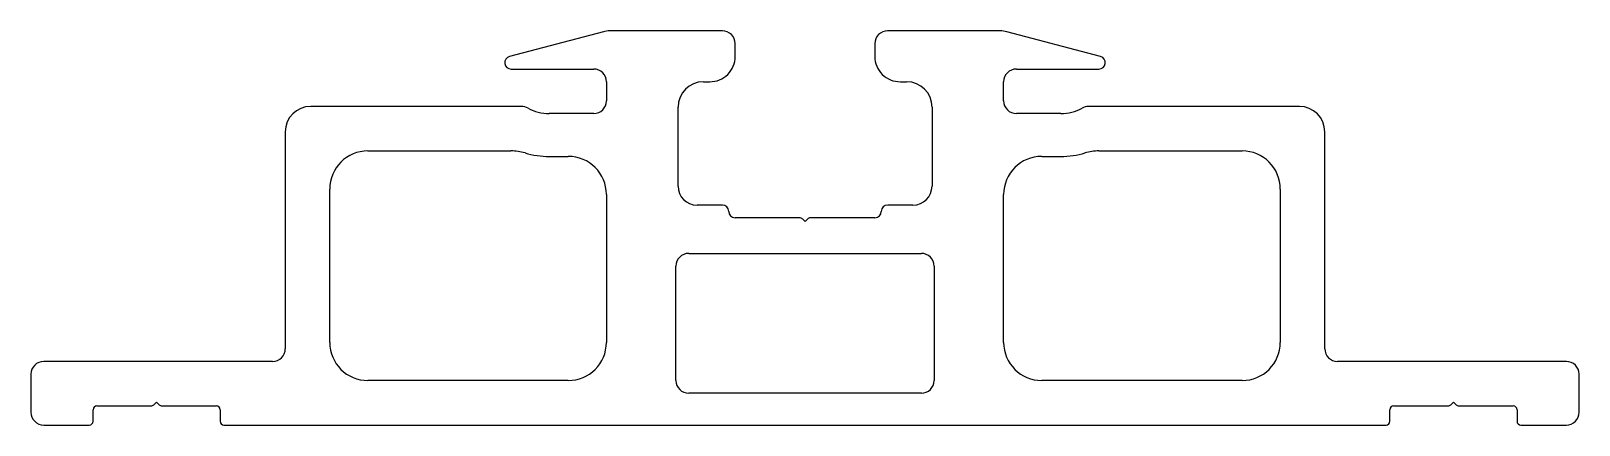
# Model space of a CAD drawing. Extents: x 2 to 124, y 3 to 34.
import ezdxf

# ---------------------------------------------------------------- set-up
doc = ezdxf.new("R2010")
doc.units = 0
doc.layers.get('0').update_dxf_attribs({"linetype": 'CONTINUOUS'})

msp = doc.modelspace()

# ---------------------------------------------------------------- linework, layer by layer
for p, q in [((47.34, 33.82), (39.95, 31.87)), ((56.7, 33.89), (47.85, 33.89)), ((57.71, 31.89), (57.71, 32.89)), ((68.69, 32.89), (68.69, 31.89)), ((78.55, 33.89), (69.7, 33.89)), ((86.45, 31.87), (79.06, 33.82)), ((40.08, 30.89), (46.58, 30.89)), ((79.82, 30.89), (86.32, 30.89)), ((47.58, 29.89), (47.58, 28.39)), ((55.21, 29.89), (55.7, 29.89)), ((70.7, 29.89), (71.19, 29.89)), ((78.82, 28.39), (78.82, 29.89)), ((40.9, 27.95), (24.32, 27.95)), ((46.58, 27.39), (43.08, 27.39)), ((53.21, 21.69), (53.21, 27.89)), ((73.19, 27.89), (73.19, 21.69)), ((83.32, 27.39), (79.82, 27.39)), ((102.08, 27.95), (85.5, 27.95)), ((22.32, 25.95), (22.32, 8.89)), ((104.08, 8.89), (104.08, 25.95)), ((28.82, 24.45), (40.07, 24.45)), ((86.32, 24.45), (97.58, 24.45)), ((43.08, 24.02), (44.58, 24.02)), ((81.82, 24.02), (83.32, 24.02)), ((25.82, 9.39), (25.82, 21.45)), ((47.58, 21.02), (47.58, 9.39)), ((78.82, 9.39), (78.82, 21.02)), ((100.58, 21.45), (100.58, 9.39)), ((56.7, 20.19), (54.71, 20.19)), ((71.69, 20.19), (69.7, 20.19)), ((62.77, 19.19), (57.7, 19.19)), ((63.2, 18.89), (62.99, 19.1)), ((63.41, 19.1), (63.2, 18.89)), ((68.7, 19.19), (63.62, 19.19)), ((54.05, 16.39), (72.35, 16.39)), ((53.05, 6.39), (53.05, 15.39)), ((73.35, 15.39), (73.35, 6.39)), ((21.32, 7.89), (3.32, 7.89)), ((123.08, 7.89), (105.08, 7.89)), ((2.32, 6.89), (2.32, 3.89)), ((44.58, 6.39), (28.82, 6.39)), ((97.58, 6.39), (81.82, 6.39)), ((124.08, 3.89), (124.08, 6.89)), ((72.35, 5.39), (54.05, 5.39)), ((7.2, 3.19), (7.2, 4.09)), ((7.5, 4.39), (11.77, 4.39)), ((11.99, 4.48), (12.2, 4.69)), ((12.2, 4.69), (12.41, 4.48)), ((12.62, 4.39), (16.9, 4.39)), ((17.2, 4.09), (17.2, 3.19)), ((109.2, 3.19), (109.2, 4.09)), ((109.5, 4.39), (113.77, 4.39)), ((113.99, 4.48), (114.2, 4.69)), ((114.2, 4.69), (114.41, 4.48)), ((114.62, 4.39), (118.9, 4.39)), ((119.2, 4.09), (119.2, 3.19)), ((3.32, 2.89), (6.9, 2.89)), ((17.5, 2.89), (108.9, 2.89)), ((119.5, 2.89), (123.08, 2.89))]:
    msp.add_line(p, q)
for centre, radius, start, end in [((47.85, 31.89), 2, 90.0117, 104.8047), ((56.71, 32.89), 1, 359.9912, 90.5451), ((69.69, 32.89), 1, 89.4549, 180.0088), ((78.55, 31.89), 2, 75.1953, 89.9883), ((40.08, 31.39), 0.5, 104.7926, 270), ((55.71, 31.89), 2, 269.7275, 0.0006), ((70.69, 31.89), 2, 179.9994, 270.2725), ((86.32, 31.39), 0.5, 270, 75.2074), ((46.58, 29.89), 1, 0, 90), ((79.82, 29.89), 1, 90, 180), ((55.21, 27.89), 2, 90, 180), ((71.19, 27.89), 2, 0, 90), ((46.58, 28.39), 1, 270, 0), ((79.82, 28.39), 1, 180, 270), ((24.32, 25.95), 2, 90, 180), ((40.9, 26.89), 1.06, 61.1813, 90), ((43.08, 30.85), 3.46, 241.1813, 270), ((83.32, 30.85), 3.46, 270, 298.8187), ((85.5, 26.89), 1.06, 90, 118.8187), ((102.08, 25.95), 2, 0, 90), ((28.82, 21.45), 3, 90, 180), ((40.07, 20.48), 3.97, 73.8292, 90), ((86.32, 20.48), 3.97, 90, 106.1708), ((97.58, 21.45), 3, 0, 90), ((43.08, 30.85), 6.83, 253.8292, 270), ((44.58, 21.02), 3, 360, 90), ((81.82, 21.02), 3, 90, 180), ((83.32, 30.85), 6.83, 270, 286.1708), ((54.71, 21.69), 1.5, 180, 270), ((71.69, 21.69), 1.5, 270, 0), ((56.7, 19.69), 0.5, 0, 90), ((57.7, 19.69), 0.5, 180, 270), ((68.7, 19.69), 0.5, 270, 0), ((69.7, 19.69), 0.5, 90, 180), ((62.77, 18.89), 0.3, 45, 90), ((63.62, 18.89), 0.3, 90, 135), ((54.05, 15.39), 1, 90, 180), ((72.35, 15.39), 1, 0, 90), ((21.32, 8.89), 1, 270, 0), ((28.82, 9.39), 3, 180, 270), ((44.58, 9.39), 3, 270, 0), ((81.82, 9.39), 3, 180, 270), ((97.58, 9.39), 3, 270, 0), ((105.08, 8.89), 1, 180, 270), ((3.32, 6.89), 1, 90, 180), ((123.08, 6.89), 1, 0, 90), ((54.05, 6.39), 1, 180, 270), ((72.35, 6.39), 1, 270, 0), ((3.32, 3.89), 1, 180, 270), ((7.5, 4.09), 0.3, 90, 180), ((11.77, 4.69), 0.3, 270, 315), ((12.62, 4.69), 0.3, 225, 270), ((16.9, 4.09), 0.3, 0, 90), ((109.5, 4.09), 0.3, 90, 180), ((113.77, 4.69), 0.3, 270, 315), ((114.62, 4.69), 0.3, 225, 270), ((118.9, 4.09), 0.3, 0, 90), ((123.08, 3.89), 1, 270, 360), ((6.9, 3.19), 0.3, 270, 360), ((17.5, 3.19), 0.3, 180, 270), ((108.9, 3.19), 0.3, 270, 360), ((119.5, 3.19), 0.3, 180, 270)]:
    msp.add_arc(centre, radius, start, end)

doc.saveas('drawing.dxf')
